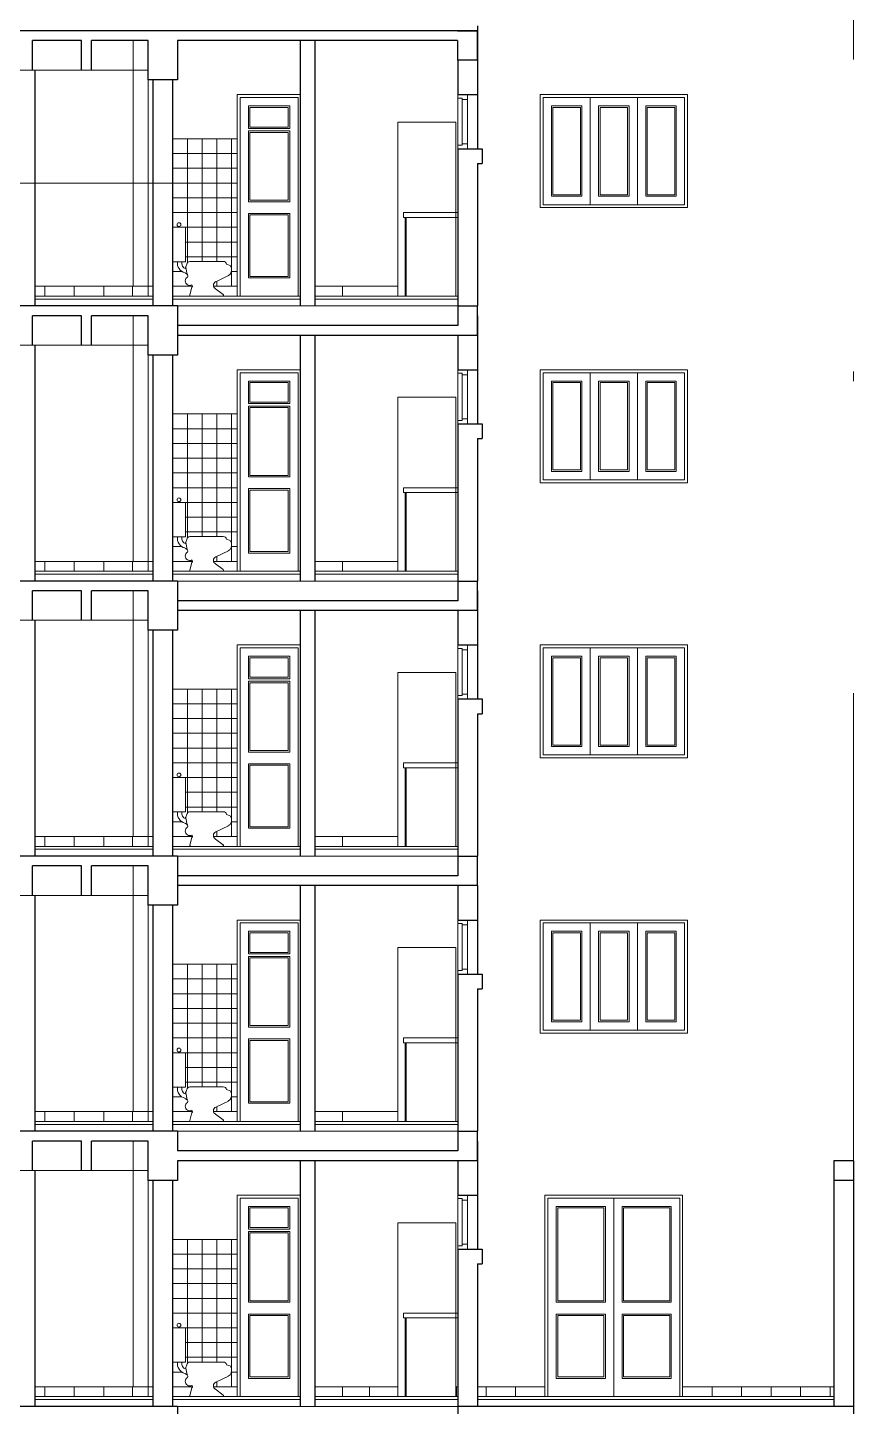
# Model space of a CAD drawing. Header units: millimetres. Extents: x 1578 to 2210, y 899 to 1032.
# Drawn here: x 2060.14 to 2068.54, y 935.11 to 949.14 of the extents above; entities that cross this region are included whole.
import ezdxf

# ---------------------------------------------------------------- set-up
doc = ezdxf.new("R2010")
doc.units = ezdxf.units.MM
doc.linetypes.add('DASHDOT2', pattern=[12.7, 6.35, -3.175, 0, -3.175])
for name, color, linetype, lineweight in [('CARPINTERIA', 7, 'Continuous', 18), ('COTAS', 7, 'Continuous', 15), ('EJES', 7, 'DASHDOT2', 13), ('ESTRUCTURA', 3, 'Continuous', 30), ('MUROS', 1, 'Continuous', 30), ('TRAMAS', 7, 'Continuous', 15), ('UMBRALES', 7, 'Continuous', 18)]:
    doc.layers.add(name, color=color, linetype=linetype, lineweight=lineweight)

msp = doc.modelspace()

# ---------------------------------------------------------------- linework, layer by layer
at = {"layer": 'CARPINTERIA'}
for p, q in [((2064.512, 948.455), (2064.512, 948.42)), ((2064.512, 948.455), (2064.612, 948.455)), ((2064.612, 948.455), (2064.612, 948.41)), ((2064.512, 948.42), (2064.557, 948.42)), ((2064.512, 948.42), (2064.512, 947.94)), ((2064.557, 948.42), (2064.557, 948.405)), ((2064.557, 948.405), (2064.607, 948.405)), ((2064.557, 947.94), (2064.557, 948.405)), ((2064.612, 947.905), (2064.612, 948.41)), ((2064.512, 947.94), (2064.557, 947.94)), ((2064.512, 947.905), (2064.512, 947.94)), ((2064.512, 947.905), (2064.612, 947.905)), ((2064.557, 947.94), (2064.557, 947.955)), ((2064.557, 947.955), (2064.607, 947.955)), ((2064.612, 947.905), (2064.612, 947.95)), ((2064.512, 945.655), (2064.512, 945.62)), ((2064.512, 945.655), (2064.612, 945.655)), ((2064.612, 945.655), (2064.612, 945.61)), ((2064.512, 945.62), (2064.557, 945.62)), ((2064.512, 945.62), (2064.512, 945.14)), ((2064.557, 945.62), (2064.557, 945.605)), ((2064.557, 945.605), (2064.607, 945.605)), ((2064.557, 945.14), (2064.557, 945.605)), ((2064.612, 945.105), (2064.612, 945.61)), ((2064.512, 945.14), (2064.557, 945.14)), ((2064.512, 945.105), (2064.512, 945.14)), ((2064.512, 945.105), (2064.612, 945.105)), ((2064.557, 945.14), (2064.557, 945.155)), ((2064.557, 945.155), (2064.607, 945.155)), ((2064.612, 945.105), (2064.612, 945.15)), ((2064.512, 942.855), (2064.512, 942.82)), ((2064.512, 942.855), (2064.612, 942.855)), ((2064.612, 942.855), (2064.612, 942.81)), ((2064.512, 942.82), (2064.557, 942.82)), ((2064.512, 942.82), (2064.512, 942.34)), ((2064.557, 942.82), (2064.557, 942.805)), ((2064.557, 942.805), (2064.607, 942.805)), ((2064.557, 942.34), (2064.557, 942.805)), ((2064.612, 942.305), (2064.612, 942.81)), ((2064.512, 942.34), (2064.557, 942.34)), ((2064.512, 942.305), (2064.512, 942.34)), ((2064.512, 942.305), (2064.612, 942.305)), ((2064.557, 942.34), (2064.557, 942.355)), ((2064.557, 942.355), (2064.607, 942.355)), ((2064.612, 942.305), (2064.612, 942.35)), ((2064.512, 940.055), (2064.512, 940.02)), ((2064.512, 940.055), (2064.612, 940.055)), ((2064.612, 940.055), (2064.612, 940.01)), ((2064.512, 940.02), (2064.557, 940.02)), ((2064.512, 940.02), (2064.512, 939.54)), ((2064.557, 940.02), (2064.557, 940.005)), ((2064.557, 940.005), (2064.607, 940.005)), ((2064.557, 939.54), (2064.557, 940.005)), ((2064.612, 939.505), (2064.612, 940.01)), ((2064.512, 939.54), (2064.557, 939.54)), ((2064.512, 939.505), (2064.512, 939.54)), ((2064.512, 939.505), (2064.612, 939.505)), ((2064.557, 939.54), (2064.557, 939.555)), ((2064.557, 939.555), (2064.607, 939.555)), ((2064.612, 939.505), (2064.612, 939.55)), ((2064.512, 937.255), (2064.512, 937.22)), ((2064.512, 937.255), (2064.612, 937.255)), ((2064.512, 937.22), (2064.557, 937.22)), ((2064.512, 937.22), (2064.512, 936.74)), ((2064.557, 937.22), (2064.557, 937.205)), ((2064.612, 937.255), (2064.612, 937.21)), ((2064.557, 937.205), (2064.607, 937.205)), ((2064.557, 936.74), (2064.557, 937.205)), ((2064.612, 936.705), (2064.612, 937.21)), ((2064.512, 936.74), (2064.557, 936.74)), ((2064.512, 936.705), (2064.512, 936.74)), ((2064.512, 936.705), (2064.612, 936.705)), ((2064.557, 936.74), (2064.557, 936.755)), ((2064.557, 936.755), (2064.607, 936.755)), ((2064.612, 936.705), (2064.612, 936.75))]:
    msp.add_line(p, q, dxfattribs=at)
at = {"layer": 'CARPINTERIA', "ltscale": 0.1}
for p, q in [((2062.298, 948.425), (2062.298, 946.405)), ((2062.298, 948.425), (2062.888, 948.425)), ((2062.398, 948.325), (2062.398, 948.125)), ((2062.398, 948.325), (2062.788, 948.325)), ((2062.788, 948.325), (2062.788, 948.125)), ((2062.888, 948.425), (2062.888, 946.405)), ((2066.82, 948.425), (2065.38, 948.425)), ((2065.76, 948.325), (2065.48, 948.325)), ((2065.76, 948.325), (2065.76, 947.435)), ((2065.96, 948.325), (2065.96, 947.435)), ((2066.24, 948.325), (2065.96, 948.325)), ((2066.24, 948.325), (2066.24, 947.435)), ((2066.44, 948.325), (2066.44, 947.435)), ((2066.72, 948.325), (2066.44, 948.325)), ((2066.72, 948.325), (2066.72, 947.435)), ((2066.82, 948.425), (2066.82, 947.335)), ((2063.904, 948.175), (2063.904, 946.405)), ((2064.494, 948.175), (2063.904, 948.175)), ((2064.494, 948.175), (2064.494, 946.405)), ((2062.398, 948.125), (2062.788, 948.125)), ((2062.398, 948.07), (2062.788, 948.07)), ((2062.398, 948.07), (2062.398, 947.38)), ((2062.788, 948.07), (2062.788, 947.38)), ((2062.398, 947.38), (2062.788, 947.38)), ((2066.24, 947.435), (2065.96, 947.435)), ((2066.72, 947.435), (2066.44, 947.435)), ((2062.398, 947.23), (2062.788, 947.23)), ((2062.398, 947.23), (2062.398, 946.605)), ((2062.788, 947.23), (2062.788, 946.605)), ((2063.977, 947.205), (2063.977, 946.405)), ((2062.398, 946.605), (2062.788, 946.605)), ((2062.298, 945.625), (2062.298, 943.605)), ((2062.298, 945.625), (2062.888, 945.625)), ((2062.398, 945.525), (2062.398, 945.325)), ((2062.398, 945.525), (2062.788, 945.525)), ((2062.788, 945.525), (2062.788, 945.325)), ((2062.888, 945.625), (2062.888, 943.605)), ((2066.82, 945.625), (2065.38, 945.625)), ((2065.76, 945.525), (2065.48, 945.525)), ((2065.76, 945.525), (2065.76, 944.635)), ((2065.96, 945.525), (2065.96, 944.635)), ((2066.24, 945.525), (2065.96, 945.525)), ((2066.24, 945.525), (2066.24, 944.635)), ((2066.44, 945.525), (2066.44, 944.635)), ((2066.72, 945.525), (2066.44, 945.525)), ((2066.72, 945.525), (2066.72, 944.635)), ((2066.82, 945.625), (2066.82, 944.535)), ((2063.904, 945.375), (2063.904, 943.605)), ((2064.494, 945.375), (2063.904, 945.375)), ((2064.494, 945.375), (2064.494, 943.605)), ((2062.398, 945.325), (2062.788, 945.325)), ((2062.398, 945.27), (2062.788, 945.27)), ((2062.398, 945.27), (2062.398, 944.58)), ((2062.788, 945.27), (2062.788, 944.58)), ((2062.398, 944.58), (2062.788, 944.58)), ((2066.24, 944.635), (2065.96, 944.635)), ((2066.72, 944.635), (2066.44, 944.635)), ((2062.398, 944.43), (2062.788, 944.43)), ((2062.398, 944.43), (2062.398, 943.805)), ((2062.788, 944.43), (2062.788, 943.805)), ((2063.977, 944.405), (2063.977, 943.605)), ((2062.398, 943.805), (2062.788, 943.805)), ((2062.298, 942.825), (2062.298, 940.805)), ((2062.298, 942.825), (2062.888, 942.825)), ((2062.398, 942.725), (2062.398, 942.525)), ((2062.398, 942.725), (2062.788, 942.725)), ((2062.788, 942.725), (2062.788, 942.525)), ((2062.888, 942.825), (2062.888, 940.805)), ((2066.82, 942.825), (2065.38, 942.825)), ((2065.76, 942.725), (2065.48, 942.725)), ((2065.76, 942.725), (2065.76, 941.835)), ((2065.96, 942.725), (2065.96, 941.835)), ((2066.24, 942.725), (2065.96, 942.725)), ((2066.24, 942.725), (2066.24, 941.835)), ((2066.44, 942.725), (2066.44, 941.835)), ((2066.72, 942.725), (2066.44, 942.725)), ((2066.72, 942.725), (2066.72, 941.835)), ((2066.82, 942.825), (2066.82, 941.735)), ((2063.904, 942.575), (2063.904, 940.805)), ((2064.494, 942.575), (2063.904, 942.575)), ((2064.494, 942.575), (2064.494, 940.805)), ((2062.398, 942.525), (2062.788, 942.525)), ((2062.398, 942.47), (2062.788, 942.47)), ((2062.398, 942.47), (2062.398, 941.78)), ((2062.788, 942.47), (2062.788, 941.78)), ((2062.398, 941.78), (2062.788, 941.78)), ((2066.24, 941.835), (2065.96, 941.835)), ((2066.72, 941.835), (2066.44, 941.835)), ((2062.398, 941.63), (2062.788, 941.63)), ((2062.398, 941.63), (2062.398, 941.005)), ((2062.788, 941.63), (2062.788, 941.005)), ((2063.977, 941.605), (2063.977, 940.805)), ((2062.398, 941.005), (2062.788, 941.005)), ((2062.298, 940.025), (2062.298, 938.005)), ((2062.298, 940.025), (2062.888, 940.025)), ((2062.888, 940.025), (2062.888, 938.005)), ((2066.82, 940.025), (2065.38, 940.025)), ((2066.82, 940.025), (2066.82, 938.935)), ((2062.398, 939.925), (2062.398, 939.725)), ((2062.398, 939.925), (2062.788, 939.925)), ((2062.788, 939.925), (2062.788, 939.725)), ((2065.76, 939.925), (2065.48, 939.925)), ((2065.76, 939.925), (2065.76, 939.035)), ((2065.96, 939.925), (2065.96, 939.035)), ((2066.24, 939.925), (2065.96, 939.925)), ((2066.24, 939.925), (2066.24, 939.035)), ((2066.44, 939.925), (2066.44, 939.035)), ((2066.72, 939.925), (2066.44, 939.925)), ((2066.72, 939.925), (2066.72, 939.035)), ((2063.904, 939.775), (2063.904, 938.005)), ((2064.494, 939.775), (2063.904, 939.775)), ((2064.494, 939.775), (2064.494, 938.005)), ((2062.398, 939.725), (2062.788, 939.725)), ((2062.398, 939.67), (2062.788, 939.67)), ((2062.398, 939.67), (2062.398, 938.98)), ((2062.788, 939.67), (2062.788, 938.98)), ((2062.398, 938.98), (2062.788, 938.98)), ((2066.24, 939.035), (2065.96, 939.035)), ((2066.72, 939.035), (2066.44, 939.035)), ((2062.398, 938.83), (2062.788, 938.83)), ((2062.398, 938.83), (2062.398, 938.205)), ((2062.788, 938.83), (2062.788, 938.205)), ((2063.977, 938.805), (2063.977, 938.005)), ((2062.398, 938.205), (2062.788, 938.205)), ((2062.298, 937.225), (2062.298, 935.205)), ((2062.298, 937.225), (2062.888, 937.225)), ((2062.888, 937.225), (2062.888, 935.205)), ((2065.43, 937.225), (2065.43, 935.205)), ((2066.77, 937.225), (2065.43, 937.225)), ((2066.77, 937.225), (2066.77, 935.205)), ((2062.398, 937.125), (2062.398, 936.925)), ((2062.398, 937.125), (2062.788, 937.125)), ((2062.788, 937.125), (2062.788, 936.925)), ((2066, 937.125), (2065.53, 937.125)), ((2065.53, 937.125), (2065.53, 936.18)), ((2066, 937.125), (2066, 936.18)), ((2066.2, 937.125), (2066.2, 936.18)), ((2066.67, 937.125), (2066.2, 937.125)), ((2066.67, 937.125), (2066.67, 936.18)), ((2063.904, 936.975), (2063.904, 935.205)), ((2064.494, 936.975), (2063.904, 936.975)), ((2064.494, 936.975), (2064.494, 935.205)), ((2062.398, 936.925), (2062.788, 936.925)), ((2062.398, 936.87), (2062.788, 936.87)), ((2062.398, 936.87), (2062.398, 936.18)), ((2062.788, 936.87), (2062.788, 936.18)), ((2062.398, 936.18), (2062.788, 936.18)), ((2066, 936.18), (2065.53, 936.18)), ((2066.67, 936.18), (2066.2, 936.18)), ((2062.398, 936.03), (2062.788, 936.03)), ((2062.398, 936.03), (2062.398, 935.405)), ((2062.788, 936.03), (2062.788, 935.405)), ((2063.977, 936.005), (2063.977, 935.205)), ((2065.53, 936.03), (2065.53, 935.405)), ((2066, 936.03), (2065.53, 936.03)), ((2066, 936.03), (2066, 935.405)), ((2066.2, 936.03), (2066.2, 935.405)), ((2066.67, 936.03), (2066.2, 936.03)), ((2066.67, 936.03), (2066.67, 935.405)), ((2062.398, 935.405), (2062.788, 935.405)), ((2066, 935.405), (2065.53, 935.405)), ((2066.67, 935.405), (2066.2, 935.405))]:
    msp.add_line(p, q, dxfattribs=at)
at = {"layer": 'CARPINTERIA'}
for centre, start, end in [((2064.607, 948.41), 270, 0), ((2064.607, 947.95), 0, 90), ((2064.607, 945.61), 270, 0), ((2064.607, 945.15), 0, 90), ((2064.607, 942.81), 270, 0), ((2064.607, 942.35), 0, 90), ((2064.607, 940.01), 270, 0), ((2064.607, 939.55), 0, 90), ((2064.607, 937.21), 270, 0), ((2064.607, 936.75), 0, 90)]:
    msp.add_arc(centre, 0.005, start, end, dxfattribs=at)
at = {"layer": 'COTAS'}
for p, q in [((2054.787, 948.705), (2061.362, 948.705)), ((2061.762, 947.555), (2050.971, 947.555)), ((2061.662, 946.305), (2064.512, 946.305)), ((2054.787, 945.905), (2061.362, 945.905)), ((2061.662, 943.505), (2064.512, 943.505)), ((2054.787, 943.105), (2061.362, 943.105)), ((2061.662, 940.705), (2064.512, 940.705)), ((2054.787, 940.305), (2061.362, 940.305)), ((2061.662, 937.905), (2064.512, 937.905)), ((2054.787, 937.505), (2061.362, 937.505)), ((2061.662, 935.105), (2064.512, 935.105))]:
    msp.add_line(p, q, dxfattribs=at)
at = {"layer": 'COTAS', "ltscale": 0.05}
for p, q in [((2062.162, 946.405), (2062.91, 946.405)), ((2062.162, 943.605), (2062.91, 943.605)), ((2062.162, 940.805), (2062.91, 940.805)), ((2062.162, 938.005), (2062.91, 938.005)), ((2062.162, 935.205), (2062.91, 935.205))]:
    msp.add_line(p, q, dxfattribs=at)
at = {"layer": 'EJES'}
msp.add_line((2068.537, 955.163), (2068.537, 937.605), dxfattribs=at)
at = {"layer": 'ESTRUCTURA', "ltscale": 0.1}
for p, q in [((2064.712, 949.105), (2054.487, 949.105)), ((2060.187, 948.705), (2060.187, 949.005)), ((2060.687, 949.005), (2060.187, 949.005)), ((2060.687, 948.705), (2060.687, 949.005)), ((2060.787, 948.705), (2060.787, 949.005)), ((2061.362, 949.005), (2060.787, 949.005)), ((2061.362, 948.605), (2061.362, 949.005)), ((2061.662, 949.005), (2061.662, 948.605)), ((2064.511, 949.005), (2061.662, 949.005)), ((2064.511, 949.105), (2064.712, 949.105)), ((2064.511, 949.005), (2064.511, 948.805)), ((2064.712, 948.805), (2064.712, 949.105)), ((2064.712, 948.805), (2064.511, 948.805)), ((2061.662, 948.605), (2061.362, 948.605)), ((2061.362, 946.305), (2054.487, 946.305)), ((2060.187, 945.905), (2060.187, 946.205)), ((2060.687, 946.205), (2060.187, 946.205)), ((2060.687, 945.905), (2060.687, 946.205)), ((2061.362, 946.205), (2060.787, 946.205)), ((2060.787, 945.905), (2060.787, 946.205)), ((2061.662, 946.305), (2061.362, 946.305)), ((2061.362, 945.805), (2061.362, 946.205)), ((2061.662, 946.305), (2061.662, 946.105)), ((2061.662, 946.205), (2061.662, 945.805)), ((2064.512, 946.305), (2064.512, 946.105)), ((2064.512, 946.305), (2064.713, 946.305)), ((2064.713, 946.005), (2064.713, 946.305)), ((2064.512, 946.105), (2061.662, 946.105)), ((2064.643, 946.005), (2061.662, 946.005)), ((2061.662, 946.005), (2061.662, 945.805)), ((2064.713, 946.005), (2064.612, 946.005)), ((2061.662, 945.805), (2061.362, 945.805)), ((2061.362, 943.505), (2054.487, 943.505)), ((2060.187, 943.105), (2060.187, 943.405)), ((2060.687, 943.405), (2060.187, 943.405)), ((2060.687, 943.105), (2060.687, 943.405)), ((2061.362, 943.405), (2060.787, 943.405)), ((2060.787, 943.105), (2060.787, 943.405)), ((2061.662, 943.505), (2061.362, 943.505)), ((2061.362, 943.005), (2061.362, 943.405)), ((2061.662, 943.505), (2061.662, 943.305)), ((2061.662, 943.405), (2061.662, 943.005)), ((2064.512, 943.505), (2064.512, 943.305)), ((2064.512, 943.505), (2064.713, 943.505)), ((2064.713, 943.205), (2064.713, 943.505)), ((2064.512, 943.305), (2061.662, 943.305)), ((2064.643, 943.205), (2061.662, 943.205)), ((2061.662, 943.205), (2061.662, 943.005)), ((2064.713, 943.205), (2064.612, 943.205)), ((2061.662, 943.005), (2061.362, 943.005)), ((2061.362, 940.705), (2054.487, 940.705)), ((2060.187, 940.305), (2060.187, 940.605)), ((2060.687, 940.605), (2060.187, 940.605)), ((2060.687, 940.305), (2060.687, 940.605)), ((2061.362, 940.605), (2060.787, 940.605)), ((2060.787, 940.305), (2060.787, 940.605)), ((2061.662, 940.705), (2061.362, 940.705)), ((2061.362, 940.205), (2061.362, 940.605)), ((2061.662, 940.705), (2061.662, 940.505)), ((2061.662, 940.605), (2061.662, 940.205)), ((2064.512, 940.705), (2064.512, 940.505)), ((2064.512, 940.705), (2064.713, 940.705)), ((2064.713, 940.405), (2064.713, 940.705)), ((2064.512, 940.505), (2061.662, 940.505)), ((2064.643, 940.405), (2061.662, 940.405)), ((2061.662, 940.405), (2061.662, 940.205)), ((2064.713, 940.405), (2064.612, 940.405)), ((2061.662, 940.205), (2061.362, 940.205)), ((2061.362, 937.905), (2054.487, 937.905)), ((2060.187, 937.505), (2060.187, 937.805)), ((2060.687, 937.805), (2060.187, 937.805)), ((2060.687, 937.505), (2060.687, 937.805)), ((2061.362, 937.805), (2060.787, 937.805)), ((2060.787, 937.505), (2060.787, 937.805)), ((2061.662, 937.905), (2061.362, 937.905)), ((2061.362, 937.405), (2061.362, 937.805)), ((2061.662, 937.905), (2061.662, 937.705)), ((2061.662, 937.805), (2061.662, 937.705)), ((2064.512, 937.905), (2064.512, 937.705)), ((2064.512, 937.905), (2064.713, 937.905)), ((2064.713, 937.605), (2064.713, 937.905)), ((2064.512, 937.705), (2061.662, 937.705)), ((2064.643, 937.605), (2061.662, 937.605)), ((2061.662, 937.605), (2061.662, 937.405)), ((2061.662, 937.605), (2061.662, 937.405)), ((2064.713, 937.605), (2064.612, 937.605)), ((2061.662, 937.405), (2061.362, 937.405)), ((2061.362, 935.105), (2053.487, 935.105)), ((2061.662, 935.105), (2061.362, 935.105)), ((2061.662, 935.105), (2061.662, 934.905)), ((2068.537, 935.105), (2064.512, 935.105)), ((2064.512, 935.105), (2064.512, 934.905)), ((2068.537, 935.105), (2068.537, 934.605))]:
    msp.add_line(p, q, dxfattribs=at)
at = {"layer": 'MUROS', "ltscale": 0.1}
for p, q in [((2064.712, 949.155), (2064.712, 947.905)), ((2062.91, 949.005), (2062.91, 946.305)), ((2063.06, 949.005), (2063.06, 946.305)), ((2064.512, 948.805), (2064.512, 948.455)), ((2060.212, 948.705), (2060.212, 946.305)), ((2061.412, 948.605), (2061.412, 946.305)), ((2061.612, 948.605), (2061.612, 946.305)), ((2064.512, 948.455), (2064.712, 948.455)), ((2064.512, 947.905), (2064.512, 946.305)), ((2064.512, 947.905), (2064.762, 947.905)), ((2064.762, 947.905), (2064.762, 947.755)), ((2064.712, 947.755), (2064.712, 946.305)), ((2064.712, 947.755), (2064.762, 947.755)), ((2064.712, 946.205), (2064.712, 945.105)), ((2062.91, 946.005), (2062.91, 943.505)), ((2063.06, 946.005), (2063.06, 943.505)), ((2064.512, 946.005), (2064.512, 945.655)), ((2060.212, 945.905), (2060.212, 943.505)), ((2061.412, 945.805), (2061.412, 943.505)), ((2061.612, 945.805), (2061.612, 943.505)), ((2064.512, 945.655), (2064.712, 945.655)), ((2064.512, 945.105), (2064.512, 943.505)), ((2064.512, 945.105), (2064.762, 945.105)), ((2064.762, 945.105), (2064.762, 944.955)), ((2064.712, 944.955), (2064.712, 943.505)), ((2064.712, 944.955), (2064.762, 944.955)), ((2064.712, 943.405), (2064.712, 942.305)), ((2062.91, 943.205), (2062.91, 940.705)), ((2063.06, 943.205), (2063.06, 940.705)), ((2064.512, 943.205), (2064.512, 942.855)), ((2060.212, 943.105), (2060.212, 940.705)), ((2061.412, 943.005), (2061.412, 940.705)), ((2061.612, 943.005), (2061.612, 940.705)), ((2064.512, 942.855), (2064.712, 942.855)), ((2064.512, 942.305), (2064.512, 940.705)), ((2064.512, 942.305), (2064.762, 942.305)), ((2064.762, 942.305), (2064.762, 942.155)), ((2064.712, 942.155), (2064.712, 940.705)), ((2064.712, 942.155), (2064.762, 942.155)), ((2060.212, 940.305), (2060.212, 937.905)), ((2062.91, 940.405), (2062.91, 937.905)), ((2063.06, 940.405), (2063.06, 937.905)), ((2064.512, 940.405), (2064.512, 940.055)), ((2064.712, 940.405), (2064.712, 939.505)), ((2061.412, 940.205), (2061.412, 937.905)), ((2061.612, 940.205), (2061.612, 937.905)), ((2064.512, 940.055), (2064.712, 940.055)), ((2064.512, 939.505), (2064.512, 937.905)), ((2064.512, 939.505), (2064.762, 939.505)), ((2064.762, 939.505), (2064.762, 939.355)), ((2064.712, 939.355), (2064.712, 937.905)), ((2064.712, 939.355), (2064.762, 939.355)), ((2064.712, 937.805), (2064.712, 936.705)), ((2060.212, 937.505), (2060.212, 935.105)), ((2062.91, 937.605), (2062.91, 935.105)), ((2063.06, 937.605), (2063.06, 935.105)), ((2064.512, 937.605), (2064.512, 937.255)), ((2068.337, 937.605), (2068.337, 935.105)), ((2068.537, 937.605), (2068.337, 937.605)), ((2068.537, 937.605), (2068.537, 935.105)), ((2061.412, 937.405), (2061.412, 935.105)), ((2061.612, 937.405), (2061.612, 935.105)), ((2068.537, 937.405), (2068.337, 937.405)), ((2064.512, 937.255), (2064.712, 937.255)), ((2064.512, 936.705), (2064.762, 936.705)), ((2064.512, 936.705), (2064.512, 935.105)), ((2064.762, 936.705), (2064.762, 936.555)), ((2064.712, 936.555), (2064.762, 936.555)), ((2064.712, 936.555), (2064.712, 935.105))]:
    msp.add_line(p, q, dxfattribs=at)
at = {"layer": 'TRAMAS', "ltscale": 0.1}
for p, q in [((2065.35, 948.455), (2065.35, 947.305)), ((2062.383, 948.34), (2062.383, 948.11)), ((2062.383, 948.34), (2062.803, 948.34)), ((2062.803, 948.34), (2062.803, 948.11)), ((2065.38, 948.425), (2065.38, 947.335)), ((2065.465, 948.34), (2065.465, 947.42)), ((2065.775, 948.34), (2065.465, 948.34)), ((2065.48, 948.325), (2065.48, 947.435)), ((2065.775, 948.34), (2065.775, 947.42)), ((2065.86, 948.425), (2065.86, 947.335)), ((2065.945, 948.34), (2065.945, 947.42)), ((2066.255, 948.34), (2065.945, 948.34)), ((2066.255, 948.34), (2066.255, 947.42)), ((2066.34, 948.425), (2066.34, 947.335)), ((2066.425, 948.34), (2066.425, 947.42)), ((2066.735, 948.34), (2066.425, 948.34)), ((2066.735, 948.34), (2066.735, 947.42)), ((2062.383, 948.11), (2062.803, 948.11)), ((2062.383, 948.085), (2062.803, 948.085)), ((2062.383, 948.085), (2062.383, 947.365)), ((2062.803, 948.085), (2062.803, 947.365)), ((2062.268, 948.005), (2061.612, 948.005)), ((2061.762, 948.005), (2061.762, 946.743)), ((2061.912, 948.005), (2061.912, 946.757)), ((2062.062, 948.005), (2062.062, 946.757)), ((2062.212, 948.005), (2062.212, 946.505)), ((2062.268, 947.855), (2061.612, 947.855)), ((2062.268, 947.705), (2061.612, 947.705)), ((2062.268, 947.555), (2061.612, 947.555)), ((2062.268, 947.405), (2061.612, 947.405)), ((2062.383, 947.365), (2062.803, 947.365)), ((2066.82, 947.335), (2065.38, 947.335)), ((2065.775, 947.42), (2065.465, 947.42)), ((2065.76, 947.435), (2065.48, 947.435)), ((2066.255, 947.42), (2065.945, 947.42)), ((2066.735, 947.42), (2066.425, 947.42)), ((2062.268, 947.255), (2061.612, 947.255)), ((2062.383, 947.245), (2062.803, 947.245)), ((2062.383, 947.245), (2062.383, 946.59)), ((2062.803, 947.245), (2062.803, 946.59)), ((2066.85, 947.305), (2065.35, 947.305)), ((2062.268, 947.105), (2061.612, 947.105)), ((2062.268, 946.955), (2061.743, 946.955)), ((2062.268, 946.805), (2061.743, 946.805)), ((2061.706, 946.655), (2061.612, 946.655)), ((2062.268, 946.655), (2062.211, 946.655)), ((2062.185, 946.505), (2062.028, 946.505)), ((2062.268, 946.505), (2062.028, 946.505)), ((2062.062, 946.556), (2062.062, 946.505)), ((2062.197, 946.505), (2062.185, 946.505)), ((2062.268, 946.505), (2062.197, 946.505)), ((2062.383, 946.59), (2062.803, 946.59)), ((2063.339, 946.505), (2063.339, 946.405)), ((2061.412, 946.375), (2060.212, 946.375)), ((2062.91, 946.375), (2061.612, 946.375)), ((2064.512, 946.375), (2063.06, 946.375)), ((2065.35, 945.655), (2065.35, 944.505)), ((2062.383, 945.54), (2062.383, 945.31)), ((2062.383, 945.54), (2062.803, 945.54)), ((2062.803, 945.54), (2062.803, 945.31)), ((2065.38, 945.625), (2065.38, 944.535)), ((2065.465, 945.54), (2065.465, 944.62)), ((2065.775, 945.54), (2065.465, 945.54)), ((2065.48, 945.525), (2065.48, 944.635)), ((2065.775, 945.54), (2065.775, 944.62)), ((2065.86, 945.625), (2065.86, 944.535)), ((2065.945, 945.54), (2065.945, 944.62)), ((2066.255, 945.54), (2065.945, 945.54)), ((2066.255, 945.54), (2066.255, 944.62)), ((2066.34, 945.625), (2066.34, 944.535)), ((2066.425, 945.54), (2066.425, 944.62)), ((2066.735, 945.54), (2066.425, 945.54)), ((2066.735, 945.54), (2066.735, 944.62)), ((2062.383, 945.31), (2062.803, 945.31)), ((2062.383, 945.285), (2062.803, 945.285)), ((2062.383, 945.285), (2062.383, 944.565)), ((2062.803, 945.285), (2062.803, 944.565)), ((2062.268, 945.205), (2061.612, 945.205)), ((2061.762, 945.205), (2061.762, 943.943)), ((2061.912, 945.205), (2061.912, 943.957)), ((2062.062, 945.205), (2062.062, 943.957)), ((2062.212, 945.205), (2062.212, 943.705)), ((2062.268, 945.055), (2061.612, 945.055)), ((2062.268, 944.905), (2061.612, 944.905)), ((2062.268, 944.755), (2061.612, 944.755)), ((2062.268, 944.605), (2061.612, 944.605)), ((2062.383, 944.565), (2062.803, 944.565)), ((2066.82, 944.535), (2065.38, 944.535)), ((2065.775, 944.62), (2065.465, 944.62)), ((2065.76, 944.635), (2065.48, 944.635)), ((2066.255, 944.62), (2065.945, 944.62)), ((2066.735, 944.62), (2066.425, 944.62)), ((2062.268, 944.455), (2061.612, 944.455)), ((2062.383, 944.445), (2062.803, 944.445)), ((2062.383, 944.445), (2062.383, 943.79)), ((2062.803, 944.445), (2062.803, 943.79)), ((2066.85, 944.505), (2065.35, 944.505)), ((2062.268, 944.305), (2061.612, 944.305)), ((2062.268, 944.155), (2061.743, 944.155)), ((2062.268, 944.005), (2061.743, 944.005)), ((2061.706, 943.855), (2061.612, 943.855)), ((2062.268, 943.855), (2062.211, 943.855)), ((2062.185, 943.705), (2062.028, 943.705)), ((2062.268, 943.705), (2062.028, 943.705)), ((2062.062, 943.756), (2062.062, 943.705)), ((2062.197, 943.705), (2062.185, 943.705)), ((2062.268, 943.705), (2062.197, 943.705)), ((2062.383, 943.79), (2062.803, 943.79)), ((2063.339, 943.705), (2063.339, 943.605)), ((2061.412, 943.575), (2060.212, 943.575)), ((2062.91, 943.575), (2061.612, 943.575)), ((2064.512, 943.575), (2063.06, 943.575)), ((2065.35, 942.855), (2065.35, 941.705)), ((2062.383, 942.74), (2062.383, 942.51)), ((2062.383, 942.74), (2062.803, 942.74)), ((2062.803, 942.74), (2062.803, 942.51)), ((2065.38, 942.825), (2065.38, 941.735)), ((2065.465, 942.74), (2065.465, 941.82)), ((2065.775, 942.74), (2065.465, 942.74)), ((2065.48, 942.725), (2065.48, 941.835)), ((2065.775, 942.74), (2065.775, 941.82)), ((2065.86, 942.825), (2065.86, 941.735)), ((2065.945, 942.74), (2065.945, 941.82)), ((2066.255, 942.74), (2065.945, 942.74)), ((2066.255, 942.74), (2066.255, 941.82)), ((2066.34, 942.825), (2066.34, 941.735)), ((2066.425, 942.74), (2066.425, 941.82)), ((2066.735, 942.74), (2066.425, 942.74)), ((2066.735, 942.74), (2066.735, 941.82)), ((2062.383, 942.51), (2062.803, 942.51)), ((2062.383, 942.485), (2062.803, 942.485)), ((2062.383, 942.485), (2062.383, 941.765)), ((2062.803, 942.485), (2062.803, 941.765)), ((2062.268, 942.405), (2061.612, 942.405)), ((2061.762, 942.405), (2061.762, 941.143)), ((2061.912, 942.405), (2061.912, 941.157)), ((2062.062, 942.405), (2062.062, 941.157)), ((2062.212, 942.405), (2062.212, 940.905)), ((2062.268, 942.255), (2061.612, 942.255)), ((2062.268, 942.105), (2061.612, 942.105)), ((2062.268, 941.955), (2061.612, 941.955)), ((2062.268, 941.805), (2061.612, 941.805)), ((2062.383, 941.765), (2062.803, 941.765)), ((2066.82, 941.735), (2065.38, 941.735)), ((2065.775, 941.82), (2065.465, 941.82)), ((2065.76, 941.835), (2065.48, 941.835)), ((2066.255, 941.82), (2065.945, 941.82)), ((2066.735, 941.82), (2066.425, 941.82)), ((2062.268, 941.655), (2061.612, 941.655)), ((2062.383, 941.645), (2062.803, 941.645)), ((2062.383, 941.645), (2062.383, 940.99)), ((2062.803, 941.645), (2062.803, 940.99)), ((2066.85, 941.705), (2065.35, 941.705)), ((2062.268, 941.505), (2061.612, 941.505)), ((2062.268, 941.355), (2061.743, 941.355)), ((2062.268, 941.205), (2061.743, 941.205)), ((2061.706, 941.055), (2061.612, 941.055)), ((2062.268, 941.055), (2062.211, 941.055)), ((2062.185, 940.905), (2062.028, 940.905)), ((2062.268, 940.905), (2062.028, 940.905)), ((2062.062, 940.956), (2062.062, 940.905)), ((2062.197, 940.905), (2062.185, 940.905)), ((2062.268, 940.905), (2062.197, 940.905)), ((2062.383, 940.99), (2062.803, 940.99)), ((2063.339, 940.905), (2063.339, 940.805)), ((2061.412, 940.775), (2060.212, 940.775)), ((2062.91, 940.775), (2061.612, 940.775)), ((2064.512, 940.775), (2063.06, 940.775)), ((2065.35, 940.055), (2065.35, 938.905)), ((2065.38, 940.025), (2065.38, 938.935)), ((2065.86, 940.025), (2065.86, 938.935)), ((2066.34, 940.025), (2066.34, 938.935)), ((2062.383, 939.94), (2062.383, 939.71)), ((2062.383, 939.94), (2062.803, 939.94)), ((2062.803, 939.94), (2062.803, 939.71)), ((2065.465, 939.94), (2065.465, 939.02)), ((2065.775, 939.94), (2065.465, 939.94)), ((2065.48, 939.925), (2065.48, 939.035)), ((2065.775, 939.94), (2065.775, 939.02)), ((2065.945, 939.94), (2065.945, 939.02)), ((2066.255, 939.94), (2065.945, 939.94)), ((2066.255, 939.94), (2066.255, 939.02)), ((2066.425, 939.94), (2066.425, 939.02)), ((2066.735, 939.94), (2066.425, 939.94)), ((2066.735, 939.94), (2066.735, 939.02)), ((2062.268, 939.605), (2061.612, 939.605)), ((2061.762, 939.605), (2061.762, 938.343)), ((2061.912, 939.605), (2061.912, 938.357)), ((2062.062, 939.605), (2062.062, 938.357)), ((2062.212, 939.605), (2062.212, 938.105)), ((2062.383, 939.71), (2062.803, 939.71)), ((2062.383, 939.685), (2062.803, 939.685)), ((2062.383, 939.685), (2062.383, 938.965)), ((2062.803, 939.685), (2062.803, 938.965)), ((2062.268, 939.455), (2061.612, 939.455)), ((2062.268, 939.305), (2061.612, 939.305)), ((2062.268, 939.155), (2061.612, 939.155)), ((2062.268, 939.005), (2061.612, 939.005)), ((2062.383, 938.965), (2062.803, 938.965)), ((2066.85, 938.905), (2065.35, 938.905)), ((2066.82, 938.935), (2065.38, 938.935)), ((2065.775, 939.02), (2065.465, 939.02)), ((2065.76, 939.035), (2065.48, 939.035)), ((2066.255, 939.02), (2065.945, 939.02)), ((2066.735, 939.02), (2066.425, 939.02)), ((2062.268, 938.855), (2061.612, 938.855)), ((2062.383, 938.845), (2062.803, 938.845)), ((2062.383, 938.845), (2062.383, 938.19)), ((2062.803, 938.845), (2062.803, 938.19)), ((2062.268, 938.705), (2061.612, 938.705)), ((2062.268, 938.555), (2061.743, 938.555)), ((2062.268, 938.405), (2061.743, 938.405)), ((2061.706, 938.255), (2061.612, 938.255)), ((2062.268, 938.255), (2062.211, 938.255)), ((2062.185, 938.105), (2062.028, 938.105)), ((2062.268, 938.105), (2062.028, 938.105)), ((2062.062, 938.156), (2062.062, 938.105)), ((2062.197, 938.105), (2062.185, 938.105)), ((2062.268, 938.105), (2062.197, 938.105)), ((2062.383, 938.19), (2062.803, 938.19)), ((2063.339, 938.105), (2063.339, 938.005)), ((2061.412, 937.975), (2060.212, 937.975)), ((2062.91, 937.975), (2061.612, 937.975)), ((2064.512, 937.975), (2063.06, 937.975)), ((2066.1, 937.225), (2066.1, 935.205)), ((2062.383, 937.14), (2062.383, 936.91)), ((2062.383, 937.14), (2062.803, 937.14)), ((2062.803, 937.14), (2062.803, 936.91)), ((2066.015, 937.14), (2065.515, 937.14)), ((2065.515, 937.14), (2065.515, 936.165)), ((2066.015, 937.14), (2066.015, 936.165)), ((2066.185, 937.14), (2066.185, 936.165)), ((2066.685, 937.14), (2066.185, 937.14)), ((2066.685, 937.14), (2066.685, 936.165)), ((2062.268, 936.805), (2061.612, 936.805)), ((2061.762, 936.805), (2061.762, 935.543)), ((2061.912, 936.805), (2061.912, 935.557)), ((2062.062, 936.805), (2062.062, 935.557)), ((2062.212, 936.805), (2062.212, 935.305)), ((2062.383, 936.91), (2062.803, 936.91)), ((2062.383, 936.885), (2062.803, 936.885)), ((2062.383, 936.885), (2062.383, 936.165)), ((2062.803, 936.885), (2062.803, 936.165)), ((2062.268, 936.655), (2061.612, 936.655)), ((2062.268, 936.505), (2061.612, 936.505)), ((2062.268, 936.355), (2061.612, 936.355)), ((2062.268, 936.205), (2061.612, 936.205)), ((2062.383, 936.165), (2062.803, 936.165)), ((2066.015, 936.165), (2065.515, 936.165)), ((2066.685, 936.165), (2066.185, 936.165)), ((2062.268, 936.055), (2061.612, 936.055)), ((2062.383, 936.045), (2062.803, 936.045)), ((2062.383, 936.045), (2062.383, 935.39)), ((2062.803, 936.045), (2062.803, 935.39)), ((2065.515, 936.045), (2065.515, 935.39)), ((2066.015, 936.045), (2065.515, 936.045)), ((2066.015, 936.045), (2066.015, 935.39)), ((2066.185, 936.045), (2066.185, 935.39)), ((2066.685, 936.045), (2066.185, 936.045)), ((2066.685, 936.045), (2066.685, 935.39)), ((2062.268, 935.905), (2061.612, 935.905)), ((2062.268, 935.755), (2061.743, 935.755)), ((2062.268, 935.605), (2061.743, 935.605)), ((2061.706, 935.455), (2061.612, 935.455)), ((2062.268, 935.455), (2062.211, 935.455)), ((2062.185, 935.305), (2062.028, 935.305)), ((2062.268, 935.305), (2062.028, 935.305)), ((2062.062, 935.356), (2062.062, 935.305)), ((2062.197, 935.305), (2062.185, 935.305)), ((2062.268, 935.305), (2062.197, 935.305)), ((2062.383, 935.39), (2062.803, 935.39)), ((2063.339, 935.305), (2063.339, 935.205)), ((2063.616, 935.305), (2063.616, 935.205)), ((2064.5, 935.305), (2064.5, 935.205)), ((2064.8, 935.305), (2064.8, 935.205)), ((2065.1, 935.305), (2065.1, 935.205)), ((2066.015, 935.39), (2065.515, 935.39)), ((2066.685, 935.39), (2066.185, 935.39)), ((2067.1, 935.305), (2067.1, 935.205)), ((2067.4, 935.305), (2067.4, 935.205)), ((2067.7, 935.305), (2067.7, 935.205)), ((2068, 935.305), (2068, 935.205)), ((2068.3, 935.305), (2068.3, 935.205)), ((2061.412, 935.175), (2060.212, 935.175)), ((2062.91, 935.175), (2061.612, 935.175)), ((2064.512, 935.175), (2063.06, 935.175)), ((2068.337, 935.175), (2064.712, 935.175))]:
    msp.add_line(p, q, dxfattribs=at)
at = {"layer": 'UMBRALES', "ltscale": 0.1}
for p, q in [((2061.212, 949.005), (2061.212, 946.505)), ((2061.362, 948.605), (2061.362, 946.405)), ((2062.268, 948.455), (2062.268, 946.405)), ((2062.918, 948.455), (2062.268, 948.455)), ((2066.85, 948.455), (2065.35, 948.455)), ((2066.85, 948.455), (2066.85, 947.305)), ((2063.962, 947.255), (2064.512, 947.255)), ((2063.962, 947.255), (2063.962, 947.205)), ((2063.962, 947.205), (2064.512, 947.205)), ((2063.989, 947.205), (2063.989, 946.405)), ((2061.612, 946.755), (2061.612, 947.105)), ((2061.743, 947.105), (2061.612, 947.105)), ((2061.743, 946.755), (2061.743, 947.105)), ((2061.612, 946.755), (2061.743, 946.755)), ((2061.741, 946.64), (2061.764, 946.623)), ((2061.745, 946.701), (2061.758, 946.729)), ((2061.76, 946.625), (2061.745, 946.696)), ((2061.787, 946.757), (2062.128, 946.757)), ((2062.162, 946.73), (2062.196, 946.717)), ((2062.196, 946.717), (2062.211, 946.691)), ((2061.212, 946.505), (2060.212, 946.505)), ((2060.312, 946.505), (2060.312, 946.405)), ((2060.612, 946.505), (2060.612, 946.405)), ((2060.912, 946.505), (2060.912, 946.405)), ((2061.204, 946.505), (2061.204, 946.405)), ((2061.412, 946.505), (2061.204, 946.505)), ((2061.815, 946.505), (2061.612, 946.505)), ((2061.788, 946.416), (2061.809, 946.495)), ((2062.05, 946.479), (2062.126, 946.421)), ((2062.179, 946.613), (2062.052, 946.551)), ((2063.904, 946.505), (2063.06, 946.505)), ((2061.412, 946.405), (2060.212, 946.405)), ((2062.91, 946.405), (2061.612, 946.405)), ((2061.796, 946.405), (2062.121, 946.405)), ((2064.512, 946.405), (2063.06, 946.405)), ((2061.212, 946.205), (2061.212, 943.705)), ((2061.362, 945.805), (2061.362, 943.605)), ((2062.268, 945.655), (2062.268, 943.605)), ((2062.918, 945.655), (2062.268, 945.655)), ((2066.85, 945.655), (2065.35, 945.655)), ((2066.85, 945.655), (2066.85, 944.505)), ((2063.962, 944.455), (2064.512, 944.455)), ((2063.962, 944.455), (2063.962, 944.405)), ((2063.962, 944.405), (2064.512, 944.405)), ((2063.989, 944.405), (2063.989, 943.605)), ((2061.612, 943.955), (2061.612, 944.305)), ((2061.743, 944.305), (2061.612, 944.305)), ((2061.743, 943.955), (2061.743, 944.305)), ((2061.612, 943.955), (2061.743, 943.955)), ((2061.787, 943.957), (2062.128, 943.957)), ((2061.741, 943.84), (2061.764, 943.823)), ((2061.745, 943.901), (2061.758, 943.929)), ((2061.76, 943.825), (2061.745, 943.896)), ((2062.179, 943.813), (2062.052, 943.751)), ((2062.162, 943.93), (2062.196, 943.917)), ((2062.196, 943.917), (2062.211, 943.891)), ((2061.212, 943.705), (2060.212, 943.705)), ((2060.312, 943.705), (2060.312, 943.605)), ((2060.612, 943.705), (2060.612, 943.605)), ((2060.912, 943.705), (2060.912, 943.605)), ((2061.204, 943.705), (2061.204, 943.605)), ((2061.412, 943.705), (2061.204, 943.705)), ((2061.815, 943.705), (2061.612, 943.705)), ((2061.788, 943.616), (2061.809, 943.695)), ((2062.05, 943.679), (2062.126, 943.621)), ((2063.904, 943.705), (2063.06, 943.705)), ((2061.412, 943.605), (2060.212, 943.605)), ((2062.91, 943.605), (2061.612, 943.605)), ((2061.796, 943.605), (2062.121, 943.605)), ((2064.512, 943.605), (2063.06, 943.605)), ((2061.212, 943.405), (2061.212, 940.905)), ((2061.362, 943.005), (2061.362, 940.805)), ((2062.268, 942.855), (2062.268, 940.805)), ((2062.918, 942.855), (2062.268, 942.855)), ((2066.85, 942.855), (2065.35, 942.855)), ((2066.85, 942.855), (2066.85, 941.705)), ((2063.962, 941.655), (2064.512, 941.655)), ((2063.962, 941.655), (2063.962, 941.605)), ((2063.962, 941.605), (2064.512, 941.605)), ((2063.989, 941.605), (2063.989, 940.805)), ((2061.612, 941.155), (2061.612, 941.505)), ((2061.743, 941.505), (2061.612, 941.505)), ((2061.743, 941.155), (2061.743, 941.505)), ((2061.612, 941.155), (2061.743, 941.155)), ((2061.787, 941.157), (2062.128, 941.157)), ((2061.741, 941.04), (2061.764, 941.023)), ((2061.745, 941.101), (2061.758, 941.129)), ((2061.76, 941.025), (2061.745, 941.096)), ((2062.179, 941.013), (2062.052, 940.951)), ((2062.162, 941.13), (2062.196, 941.117)), ((2062.196, 941.117), (2062.211, 941.091)), ((2061.212, 940.905), (2060.212, 940.905)), ((2060.312, 940.905), (2060.312, 940.805)), ((2060.612, 940.905), (2060.612, 940.805)), ((2060.912, 940.905), (2060.912, 940.805)), ((2061.204, 940.905), (2061.204, 940.805)), ((2061.412, 940.905), (2061.204, 940.905)), ((2061.815, 940.905), (2061.612, 940.905)), ((2061.788, 940.816), (2061.809, 940.895)), ((2062.05, 940.879), (2062.126, 940.821)), ((2063.904, 940.905), (2063.06, 940.905)), ((2061.412, 940.805), (2060.212, 940.805)), ((2062.91, 940.805), (2061.612, 940.805)), ((2061.796, 940.805), (2062.121, 940.805)), ((2064.512, 940.805), (2063.06, 940.805)), ((2061.212, 940.605), (2061.212, 938.105)), ((2061.362, 940.205), (2061.362, 938.005)), ((2062.268, 940.055), (2062.268, 938.005)), ((2062.918, 940.055), (2062.268, 940.055)), ((2066.85, 940.055), (2065.35, 940.055)), ((2066.85, 940.055), (2066.85, 938.905)), ((2063.962, 938.855), (2064.512, 938.855)), ((2063.962, 938.855), (2063.962, 938.805)), ((2063.962, 938.805), (2064.512, 938.805)), ((2063.989, 938.805), (2063.989, 938.005)), ((2061.612, 938.355), (2061.612, 938.705)), ((2061.743, 938.705), (2061.612, 938.705)), ((2061.743, 938.355), (2061.743, 938.705)), ((2061.612, 938.355), (2061.743, 938.355)), ((2061.787, 938.357), (2062.128, 938.357)), ((2061.741, 938.24), (2061.764, 938.223)), ((2061.745, 938.301), (2061.758, 938.329)), ((2061.76, 938.225), (2061.745, 938.296)), ((2062.179, 938.213), (2062.052, 938.151)), ((2062.162, 938.33), (2062.196, 938.317)), ((2062.196, 938.317), (2062.211, 938.291)), ((2061.212, 938.105), (2060.212, 938.105)), ((2060.312, 938.105), (2060.312, 938.005)), ((2060.612, 938.105), (2060.612, 938.005)), ((2060.912, 938.105), (2060.912, 938.005)), ((2061.204, 938.105), (2061.204, 938.005)), ((2061.412, 938.105), (2061.204, 938.105)), ((2061.815, 938.105), (2061.612, 938.105)), ((2061.788, 938.016), (2061.809, 938.095)), ((2062.05, 938.079), (2062.126, 938.021)), ((2063.904, 938.105), (2063.06, 938.105)), ((2061.412, 938.005), (2060.212, 938.005)), ((2062.91, 938.005), (2061.612, 938.005)), ((2061.796, 938.005), (2062.121, 938.005)), ((2064.512, 938.005), (2063.06, 938.005)), ((2061.212, 937.805), (2061.212, 935.305)), ((2061.362, 937.405), (2061.362, 935.205)), ((2062.268, 937.255), (2062.268, 935.205)), ((2062.918, 937.255), (2062.268, 937.255)), ((2065.4, 937.255), (2065.4, 935.205)), ((2066.8, 937.255), (2065.4, 937.255)), ((2066.8, 937.255), (2066.8, 935.205)), ((2063.962, 936.055), (2064.512, 936.055)), ((2063.962, 936.055), (2063.962, 936.005)), ((2063.962, 936.005), (2064.512, 936.005)), ((2063.989, 936.005), (2063.989, 935.205)), ((2061.612, 935.555), (2061.612, 935.905)), ((2061.743, 935.905), (2061.612, 935.905)), ((2061.743, 935.555), (2061.743, 935.905)), ((2061.612, 935.555), (2061.743, 935.555)), ((2061.787, 935.557), (2062.128, 935.557)), ((2061.741, 935.44), (2061.764, 935.423)), ((2061.745, 935.501), (2061.758, 935.529)), ((2061.76, 935.425), (2061.745, 935.496)), ((2062.179, 935.413), (2062.052, 935.351)), ((2062.162, 935.53), (2062.196, 935.517)), ((2062.196, 935.517), (2062.211, 935.491)), ((2061.212, 935.305), (2060.212, 935.305)), ((2060.312, 935.305), (2060.312, 935.205)), ((2060.612, 935.305), (2060.612, 935.205)), ((2060.912, 935.305), (2060.912, 935.205)), ((2061.204, 935.305), (2061.204, 935.205)), ((2061.412, 935.305), (2061.204, 935.305)), ((2061.815, 935.305), (2061.612, 935.305)), ((2061.788, 935.216), (2061.809, 935.295)), ((2062.05, 935.279), (2062.126, 935.221)), ((2063.904, 935.305), (2063.06, 935.305)), ((2064.512, 935.305), (2064.494, 935.305)), ((2065.4, 935.305), (2064.712, 935.305)), ((2068.337, 935.305), (2066.8, 935.305)), ((2061.412, 935.205), (2060.212, 935.205)), ((2062.91, 935.205), (2061.612, 935.205)), ((2061.796, 935.205), (2062.121, 935.205)), ((2064.512, 935.205), (2063.06, 935.205)), ((2068.337, 935.205), (2064.712, 935.205))]:
    msp.add_line(p, q, dxfattribs=at)
for centre in [(2061.677, 947.132), (2061.677, 944.332), (2061.677, 941.532), (2061.677, 938.732), (2061.677, 935.932)]:
    msp.add_circle(centre, 0.019, dxfattribs=at)
for centre, radius, start, end in [((2061.763, 946.74), 0.102, 171.1911, 255.63), ((2061.763, 946.74), 0.0581, 165.63, 255.63), ((2061.753, 946.698), 0.00875, 154.9906, 192.1509), ((2061.787, 946.728), 0.0285, 88.9681, 178.9681), ((2061.748, 946.609), 0.0196, 327.219, 54.3902), ((2061.787, 946.757), 0, 270, 0), ((2062.13, 946.725), 0.0321, 8.5131, 94.5148), ((2062.14, 946.674), 0.0729, 302.2136, 13.1999), ((2061.786, 946.559), 0.045, 118.1677, 298.1677), ((2061.8, 946.506), 0.0145, 307.3483, 60.6573), ((2062.066, 946.515), 0.0393, 111.4742, 245.8534), ((2061.796, 946.414), 0.00875, 164.7674, 270), ((2062.121, 946.414), 0.00875, 270, 52.7602), ((2061.763, 943.94), 0.102, 171.1911, 255.63), ((2061.763, 943.94), 0.0581, 165.63, 255.63), ((2061.787, 943.928), 0.0285, 88.9681, 178.9681), ((2061.787, 943.957), 0, 270, 0), ((2062.13, 943.925), 0.0321, 8.5131, 94.5148), ((2061.753, 943.898), 0.00875, 154.9906, 192.1509), ((2061.748, 943.809), 0.0196, 327.219, 54.3902), ((2062.14, 943.874), 0.0729, 302.2136, 13.1999), ((2061.786, 943.759), 0.045, 118.1677, 298.1677), ((2061.8, 943.706), 0.0145, 307.3483, 60.6573), ((2062.066, 943.715), 0.0393, 111.4742, 245.8534), ((2061.796, 943.614), 0.00875, 164.7674, 270), ((2062.121, 943.614), 0.00875, 270, 52.7602), ((2061.763, 941.14), 0.102, 171.1911, 255.63), ((2061.763, 941.14), 0.0581, 165.63, 255.63), ((2061.787, 941.128), 0.0285, 88.9681, 178.9681), ((2061.787, 941.157), 0, 270, 0), ((2062.13, 941.125), 0.0321, 8.5131, 94.5148), ((2061.753, 941.098), 0.00875, 154.9906, 192.1509), ((2061.748, 941.009), 0.0196, 327.219, 54.3902), ((2062.14, 941.074), 0.0729, 302.2136, 13.1999), ((2061.786, 940.959), 0.045, 118.1677, 298.1677), ((2061.8, 940.906), 0.0145, 307.3483, 60.6573), ((2062.066, 940.915), 0.0393, 111.4742, 245.8534), ((2061.796, 940.814), 0.00875, 164.7674, 270), ((2062.121, 940.814), 0.00875, 270, 52.7602), ((2061.763, 938.34), 0.102, 171.1911, 255.63), ((2061.763, 938.34), 0.0581, 165.63, 255.63), ((2061.787, 938.328), 0.0285, 88.9681, 178.9681), ((2061.787, 938.357), 0, 270, 0), ((2062.13, 938.325), 0.0321, 8.5131, 94.5148), ((2061.786, 938.159), 0.045, 118.1677, 298.1677), ((2061.753, 938.298), 0.00875, 154.9906, 192.1509), ((2061.748, 938.209), 0.0196, 327.219, 54.3902), ((2062.14, 938.274), 0.0729, 302.2136, 13.1999), ((2061.8, 938.106), 0.0145, 307.3483, 60.6573), ((2062.066, 938.115), 0.0393, 111.4742, 245.8534), ((2061.796, 938.014), 0.00875, 164.7674, 270), ((2062.121, 938.014), 0.00875, 270, 52.7602), ((2061.763, 935.54), 0.102, 171.1911, 255.63), ((2061.763, 935.54), 0.0581, 165.63, 255.63), ((2061.787, 935.528), 0.0285, 88.9681, 178.9681), ((2061.787, 935.557), 0, 270, 0), ((2062.13, 935.525), 0.0321, 8.5131, 94.5148), ((2061.786, 935.359), 0.045, 118.1677, 298.1677), ((2061.753, 935.498), 0.00875, 154.9906, 192.1509), ((2061.748, 935.409), 0.0196, 327.219, 54.3902), ((2062.14, 935.474), 0.0729, 302.2136, 13.1999), ((2061.8, 935.306), 0.0145, 307.3483, 60.6573), ((2062.066, 935.315), 0.0393, 111.4742, 245.8534), ((2061.796, 935.214), 0.00875, 164.7674, 270), ((2062.121, 935.214), 0.00875, 270, 52.7602)]:
    msp.add_arc(centre, radius, start, end, dxfattribs=at)
for p in [(2061.612, 947.105), (2061.612, 947.105), (2061.612, 944.305), (2061.612, 944.305), (2061.612, 941.505), (2061.612, 941.505), (2061.612, 938.705), (2061.612, 938.705), (2061.612, 935.905), (2061.612, 935.905)]:
    msp.add_point(p, dxfattribs=at)

doc.saveas('drawing.dxf')
